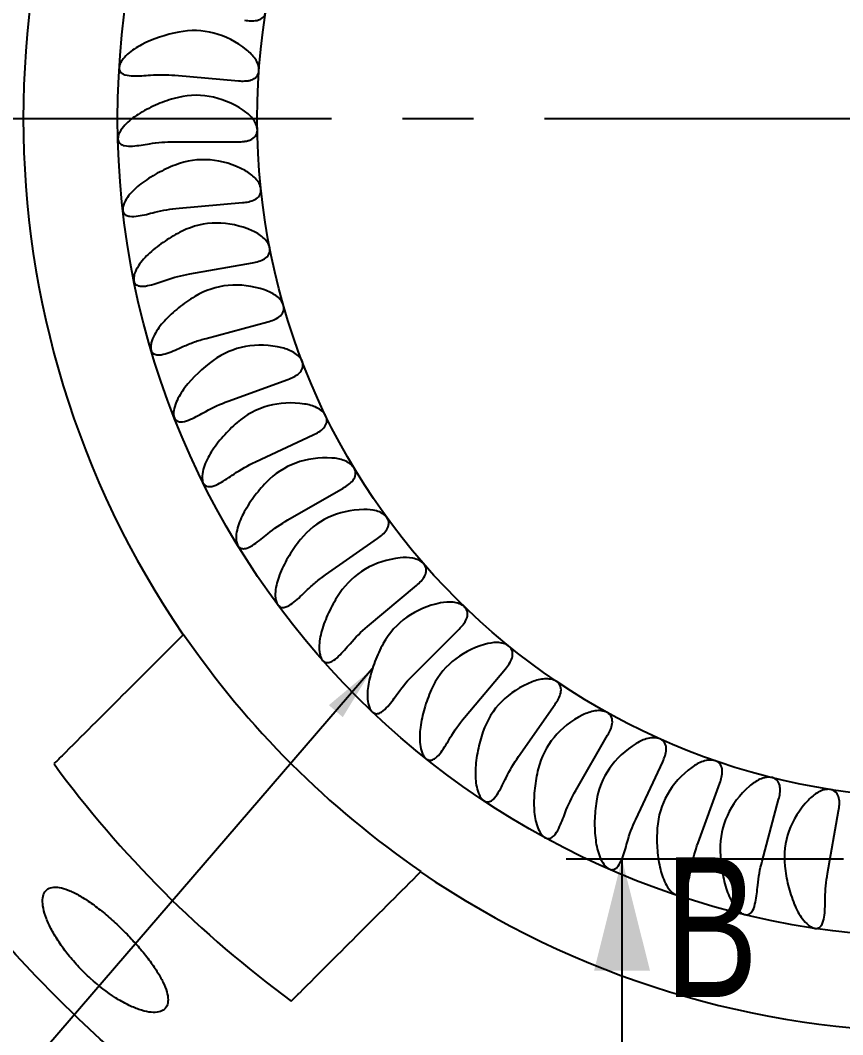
# Model space of a CAD drawing. Header units: millimetres. Extents: x 8 to 3888, y -9869 to 412.
# Drawn here: x 91.13 to 120.53, y 168.97 to 205.27 of the extents above; entities that cross this region are included whole.
import ezdxf

# ---------------------------------------------------------------- set-up
doc = ezdxf.new("R2010")
doc.units = ezdxf.units.MM
doc.linetypes.add('CENTERX2', pattern=[20.32, 12.7, -2.54, 2.54, -2.54])
for name, color, linetype in [('CENTERLINE', 4, 'CENTERX2'), ('DIMENSIONS', 2, 'Continuous'), ('TEXT', 2, 'Continuous')]:
    doc.layers.add(name, color=color, linetype=linetype)
doc.layers.add('OUTLINE', color=7, linetype='Continuous', lineweight=25)
doc.styles.add('SLDTEXTSTYLE0', font='TXT', dxfattribs={"width": 0.75})
doc.dimstyles.new('SLDDIMSTYLE0', dxfattribs={"dimtxt": 3.5, "dimasz": 2, "dimexe": 0, "dimexo": 0.0625, "dimgap": 0.875, "dimtad": 1, "dimdec": 1, "dimrnd": 1e-09, "dimzin": 12, "dimdsep": 46, "dimtxsty": 'SLDTEXTSTYLE0', "dimblk1": 'NONE', "dimsah": 1, "dimcen": 0, "dimadec": 0, "dimazin": 3, "dimtfac": 1, "dimtdec": 1, "dimtmove": 0, "dimatfit": 3, "dimldrblk": 'NONE', "dimfxl": 0, "dimfrac": 2, "dimtolj": 1, "dimtzin": 12, "dimarcsym": 0})
doc.dimstyles.new('SLDDIMSTYLE1', dxfattribs={"dimtxt": 3.5, "dimasz": 2, "dimexe": 0, "dimexo": 0.0625, "dimgap": 0.875, "dimtad": 1, "dimrnd": 1e-09, "dimzin": 12, "dimdsep": 46, "dimtxsty": 'SLDTEXTSTYLE0', "dimsah": 1, "dimcen": 0.09, "dimadec": 0, "dimazin": 3, "dimtfac": 1, "dimtofl": 0, "dimtmove": 0, "dimatfit": 3, "dimfxl": 0, "dimfrac": 2, "dimtolj": 1, "dimtzin": 12, "dimarcsym": 0})
doc.dimstyles.new('SLDDIMSTYLE3', dxfattribs={"dimtxt": 0.18, "dimasz": 2, "dimexe": 0, "dimexo": 0.0625, "dimgap": 0, "dimtad": 0, "dimtih": 1, "dimtoh": 1, "dimdec": 0, "dimrnd": 1e-09, "dimzin": 0, "dimdsep": 46, "dimtxsty": 'Standard', "dimsah": 1, "dimcen": 0.09, "dimadec": 0, "dimazin": 0, "dimtfac": 2, "dimtdec": 0, "dimtofl": 0, "dimtmove": 0, "dimatfit": 3, "dimfxl": 0, "dimfrac": 2, "dimtolj": 1, "dimtzin": 0, "dimarcsym": 0})

# ---------------------------------------------------------------- blocks, each defined once
blk = doc.blocks.new('_D')
at = {"layer": 'DIMENSIONS'}
for q in [(95.068, 284.694), (131.896, 178.797)]:
    blk.add_line((115.927, 224.716), q, dxfattribs=at)
blk.add_solid([(115.927, 224.716), (115.742, 226.77), (114.797, 226.441)], dxfattribs=at)
at = {"layer": 'DIMENSIONS', "char_height": 3.5, "attachment_point": 1, "rotation": 289.1766, "style": 'SLDTEXTSTYLE0'}
for s, insert in [('%%c', (99.849, 284.676)), ('48,6', (101.574, 279.715))]:
    blk.add_mtext(s, dxfattribs=dict(at, insert=insert))
blk = doc.blocks.new('_None')
blk = doc.blocks.new('_D_1')
at = {"layer": 'DIMENSIONS'}
for q in [(78.937, 279.654), (138.563, 176.38)]:
    blk.add_line((109.26, 227.133), q, dxfattribs=at)
blk.add_solid([(109.26, 227.133), (108.693, 229.115), (107.827, 228.615)], dxfattribs=at)
at = {"layer": 'DIMENSIONS', "char_height": 3.5, "attachment_point": 1, "rotation": 300, "style": 'SLDTEXTSTYLE0'}
for s, insert in [('%%c', (83.637, 280.534)), ('58,6', (86.263, 275.986))]:
    blk.add_mtext(s, dxfattribs=dict(at, insert=insert))
blk = doc.blocks.new('_D_3')
at = {"layer": 'DIMENSIONS'}
for p, q in [((47.912, 201.757), (37.912, 201.757)), ((39.912, 148.757), (39.912, 201.757)), ((122.912, 148.757), (37.912, 148.757))]:
    blk.add_line(p, q, dxfattribs=at)
for points in [[(39.912, 201.757), (39.412, 199.757), (40.412, 199.757)], [(39.912, 148.757), (40.412, 150.757), (39.412, 150.757)]]:
    blk.add_solid(points, dxfattribs=at)
at = {"layer": 'DIMENSIONS', "insert": (35.4, 172.67), "char_height": 3.5, "attachment_point": 1, "rotation": 90, "style": 'SLDTEXTSTYLE0'}
blk.add_mtext('53', dxfattribs=at)

msp = doc.modelspace()

# ---------------------------------------------------------------- linework, layer by layer
at = {"layer": 'CENTERLINE'}
for p, q in [((48.91153, 201.75653), (198.91153, 201.75653)), ((140.8782, 175.26131), (110.64445, 175.26131))]:
    msp.add_line(p, q, dxfattribs=at)
at = {"layer": 'CENTERLINE', "linetype": 'Continuous'}
msp.add_line((112.64445, 167.26131), (112.64445, 175.26131), dxfattribs=at)
at = {"layer": 'CENTERLINE'}
msp.add_solid([(112.64445, 175.26131), (111.64445, 171.26131), (113.64445, 171.26131)], dxfattribs=at)
at = {"layer": 'OUTLINE'}
for p, q in [((96.66033, 203.30616), (98.93096, 203.1075)), ((96.62897, 200.92516), (98.90827, 200.92516)), ((96.80525, 198.55049), (99.07588, 198.74915)), ((97.18782, 196.20023), (99.43249, 196.59602)), ((97.77378, 193.89225), (99.97541, 194.48217)), ((98.55866, 191.64412), (100.7005, 192.42368)), ((99.53649, 189.47295), (101.60224, 190.43622)), ((100.69983, 187.39527), (102.67376, 188.53492)), ((102.03982, 185.42688), (103.90691, 186.73424)), ((103.54627, 183.58278), (105.29232, 185.04788)), ((105.20772, 181.87699), (106.81942, 183.48869)), ((107.01151, 180.32249), (108.47661, 182.06853)), ((108.94392, 178.93112), (110.25127, 180.79821)), ((110.99024, 177.71346), (112.12989, 179.68739)), ((113.1349, 176.67879), (114.09817, 178.74454)), ((115.36158, 175.83497), (116.14114, 177.97681)), ((117.65333, 175.18843), (118.24325, 177.39007)), ((119.9927, 174.74409), (120.3885, 176.98877))]:
    msp.add_line(p, q, dxfattribs=at)
for radius in [44.5, 29.30238, 24.30871]:
    msp.add_circle((123.91153, 201.75653), radius, dxfattribs=at)
for radius, start, end in [(32.675, 145.581072, 214.418928), (32.65625, 214.412783, 235.587217), (39.11946, 216.177359, 233.822641), (32.675, 235.581072, 304.418928)]:
    msp.add_arc((123.91153, 201.75653), radius, start, end, dxfattribs=at)
for centre, major_axis in [((97.10272, 199.32906), (-0.48686, -5.56489)), ((97.41631, 197.00176), (0, -5.58614)), ((97.93154, 194.71064), (0.48686, -5.56489)), ((98.64449, 192.47315), (0.97002, -5.50128)), ((99.54974, 190.30631), (1.4458, -5.3958)), ((100.64039, 188.22661), (1.91057, -5.24926)), ((101.90816, 186.24988), (2.36081, -5.06277)), ((103.34338, 184.39117), (2.79307, -4.83774)), ((104.93514, 182.66462), (3.20408, -4.5759)), ((106.67132, 181.08337), (3.5907, -4.27923)), ((108.53871, 179.65945), (3.95, -3.95)), ((110.5231, 178.40371), (4.27923, -3.5907)), ((112.60938, 177.32569), (4.5759, -3.20408)), ((114.78167, 176.43361), (4.83774, -2.79307)), ((117.02345, 175.73425), (5.06277, -2.36081)), ((119.31765, 175.23294), (5.24926, -1.91057)), ((121.64682, 174.93349), (5.3958, -1.4458)), ((123.99322, 174.83818), (5.50128, -0.97002))]:
    msp.add_ellipse(centre, major_axis=major_axis, ratio=0.70710678, start_param=2.70188696, end_param=3.34309157, dxfattribs=at)
for points, knots in [([(99.14376, 205.27956), (99.21805, 205.26646), (99.29288, 205.25649), (99.44485, 205.24973), (99.52228, 205.25293), (99.6711, 205.28675), (99.74309, 205.31853), (99.85436, 205.42246), (99.89054, 205.4946), (99.91682, 205.64454), (99.90962, 205.72229), (99.87284, 205.8691), (99.8428, 205.94022), (99.73431, 206.13889), (99.63554, 206.25716), (99.52679, 206.36085)], [0, 0, 0, 0, 0.125, 0.125, 0.25, 0.25, 0.375, 0.375, 0.5, 0.5, 0.625, 0.625, 0.75, 0.75, 1, 1, 1, 1]), ([(95.46733, 204.39672), (95.28735, 204.30355), (95.11345, 204.19197), (94.88813, 203.98686), (94.8184, 203.91241), (94.73206, 203.78201), (94.70701, 203.73639), (94.67105, 203.63683), (94.66066, 203.58315), (94.67471, 203.47846), (94.70169, 203.43046), (94.77832, 203.36276), (94.82487, 203.34139), (94.9679, 203.29564), (95.06837, 203.28778), (95.37179, 203.27931), (95.57502, 203.29697), (95.78032, 203.31219)], [0, 0, 0, 0, 0.25, 0.25, 0.375, 0.375, 0.4375, 0.4375, 0.5, 0.5, 0.5625, 0.5625, 0.625, 0.625, 0.75, 0.75, 1, 1, 1, 1]), ([(98.93096, 203.1075), (99.00619, 203.10092), (99.08176, 203.09749), (99.19617, 203.10244), (99.23448, 203.1058), (99.31167, 203.11781), (99.35108, 203.12677), (99.45942, 203.16243), (99.52755, 203.2006), (99.62847, 203.31538), (99.65688, 203.38946), (99.669, 203.5414), (99.65481, 203.61757), (99.60466, 203.761), (99.56926, 203.8275), (99.44292, 204.01685), (99.33633, 204.12371), (99.21829, 204.21806)], [0, 0, 0, 0, 0.125, 0.125, 0.1875, 0.1875, 0.25, 0.25, 0.375, 0.375, 0.5, 0.5, 0.625, 0.625, 0.75, 0.75, 1, 1, 1, 1]), ([(96.62576, 202.47488), (96.39819, 202.40914), (96.1744, 202.32866), (95.74717, 202.14038), (95.54184, 202.03209), (95.34546, 201.9076)], [0, 0, 0, 0, 0.5, 0.5, 1, 1, 1, 1]), ([(95.34546, 201.9076), (95.17328, 201.79846), (95.00997, 201.67222), (94.80285, 201.44721), (94.73908, 201.36529), (94.66573, 201.22927), (94.64463, 201.1809), (94.61818, 201.07917), (94.61279, 201.02479), (94.63672, 200.92202), (94.66851, 200.87674), (94.75018, 200.81719), (94.79846, 200.79997), (94.94448, 200.76721), (95.0458, 200.76816), (95.34629, 200.78606), (95.54914, 200.82151), (95.75178, 200.85447)], [0, 0, 0, 0, 0.25, 0.25, 0.375, 0.375, 0.4375, 0.4375, 0.5, 0.5, 0.5625, 0.5625, 0.625, 0.625, 0.75, 0.75, 1, 1, 1, 1]), ([(98.90827, 200.92516), (98.98382, 200.92516), (99.05942, 200.92834), (99.17298, 200.94325), (99.21086, 200.94993), (99.28671, 200.96864), (99.32556, 200.98112), (99.43036, 201.02619), (99.49489, 201.07031), (99.58506, 201.19324), (99.60692, 201.26975), (99.60562, 201.42201), (99.58485, 201.49659), (99.5223, 201.63517), (99.48122, 201.69827), (99.33903, 201.87562), (99.22335, 201.97295), (99.09772, 202.05653)], [0, 0, 0, 0, 0.125, 0.125, 0.1875, 0.1875, 0.25, 0.25, 0.375, 0.375, 0.5, 0.5, 0.625, 0.625, 0.75, 0.75, 1, 1, 1, 1]), ([(96.66698, 200.09404), (96.44766, 200.00935), (96.23463, 199.91134), (95.82248, 199.6853), (95.62414, 199.55721), (95.441, 199.41733)], [0, 0, 0, 0, 0.5, 0.5, 1, 1, 1, 1]), ([(99.07588, 198.74915), (99.15076, 198.7557), (99.22523, 198.76539), (99.37254, 198.79777), (99.44645, 198.82066), (99.58171, 198.89141), (99.64344, 198.94056), (99.72484, 199.06973), (99.74145, 199.14862), (99.72846, 199.30071), (99.70146, 199.37406), (99.62803, 199.50658), (99.5806, 199.56763), (99.4242, 199.73185), (99.29811, 199.82059), (99.16599, 199.89273)], [0, 0, 0, 0, 0.125, 0.125, 0.25, 0.25, 0.375, 0.375, 0.5, 0.5, 0.625, 0.625, 0.75, 0.75, 1, 1, 1, 1]), ([(95.441, 199.41733), (95.27796, 199.29281), (95.12646, 199.1527), (94.94013, 198.91072), (94.88389, 198.82375), (94.82271, 198.68162), (94.80614, 198.63228), (94.78864, 198.52828), (94.78809, 198.47388), (94.82084, 198.37379), (94.85619, 198.33148), (94.94386, 198.27875), (94.99328, 198.2661), (95.14141, 198.24637), (95.24226, 198.25613), (95.54131, 198.30047), (95.73807, 198.353), (95.93755, 198.40362)], [0, 0, 0, 0, 0.25, 0.25, 0.375, 0.375, 0.4375, 0.4375, 0.5, 0.5, 0.5625, 0.5625, 0.625, 0.625, 0.75, 0.75, 1, 1, 1, 1]), ([(96.91555, 197.72585), (96.70461, 197.62245), (96.50076, 197.50619), (96.109, 197.24443), (95.92335, 197.10006), (95.75321, 196.94486)], [0, 0, 0, 0, 0.5, 0.5, 1, 1, 1, 1]), ([(99.43249, 196.59602), (99.50734, 196.60922), (99.58211, 196.62576), (99.72661, 196.67136), (99.79767, 196.70066), (99.92564, 196.78322), (99.98233, 196.83728), (100.05193, 196.97474), (100.06078, 197.05317), (100.03396, 197.20405), (100.00063, 197.27425), (99.91549, 197.39997), (99.86384, 197.45556), (99.69231, 197.60655), (99.56154, 197.6823), (99.4226, 197.7431)], [0, 0, 0, 0, 0.125, 0.125, 0.25, 0.25, 0.375, 0.375, 0.5, 0.5, 0.625, 0.625, 0.75, 0.75, 1, 1, 1, 1]), ([(95.75321, 196.94486), (95.60277, 196.80763), (95.46383, 196.65491), (95.29906, 196.39771), (95.25052, 196.30631), (95.20157, 196.15879), (95.18941, 196.10814), (95.18085, 196.00473), (95.18472, 195.94956), (95.22562, 195.85224), (95.26434, 195.81299), (95.35524, 195.76789), (95.4058, 195.75922), (95.55517, 195.75203), (95.65536, 195.77057), (95.94844, 195.84037), (96.14187, 195.91046), (96.33623, 195.97829)], [0, 0, 0, 0, 0.25, 0.25, 0.375, 0.375, 0.4375, 0.4375, 0.5, 0.5, 0.5625, 0.5625, 0.625, 0.625, 0.75, 0.75, 1, 1, 1, 1]), ([(97.36958, 195.38833), (97.16854, 195.267), (96.97539, 195.1333), (96.60706, 194.83761), (96.43565, 194.6784), (96.27973, 194.50901)], [0, 0, 0, 0, 0.5, 0.5, 1, 1, 1, 1]), ([(99.97541, 194.48217), (100.04866, 194.5018), (100.12142, 194.52466), (100.26219, 194.583), (100.33067, 194.61866), (100.45012, 194.71149), (100.50208, 194.77043), (100.55937, 194.91304), (100.56147, 194.9923), (100.52161, 195.14028), (100.48229, 195.20731), (100.38652, 195.32514), (100.33021, 195.37602), (100.14618, 195.51149), (100.0093, 195.57556), (99.86558, 195.62402)], [0, 0, 0, 0, 0.125, 0.125, 0.25, 0.25, 0.375, 0.375, 0.5, 0.5, 0.625, 0.625, 0.75, 0.75, 1, 1, 1, 1]), ([(96.27973, 194.50901), (96.14234, 194.35976), (96.01722, 194.19555), (95.87571, 193.92592), (95.83517, 193.83029), (95.79922, 193.68062), (95.79122, 193.62947), (95.79125, 193.52377), (95.79961, 193.46997), (95.84804, 193.37615), (95.88967, 193.33982), (95.98485, 193.30192), (96.03576, 193.29765), (96.18554, 193.30323), (96.28393, 193.33046), (96.57075, 193.4258), (96.7561, 193.51199), (96.94477, 193.59693)], [0, 0, 0, 0, 0.25, 0.25, 0.375, 0.375, 0.4375, 0.4375, 0.5, 0.5, 0.5625, 0.5625, 0.625, 0.625, 0.75, 0.75, 1, 1, 1, 1]), ([(96.94477, 193.59693), (97.07796, 193.6569), (97.21554, 193.71226), (97.49224, 193.81076), (97.63221, 193.85431), (97.77378, 193.89225)], [0, 0, 0, 0, 0.5, 0.5, 1, 1, 1, 1]), ([(100.7005, 192.42368), (100.84258, 192.4754), (100.98483, 192.53777), (101.1524, 192.69223), (101.1998, 192.75679), (101.24429, 192.90168), (101.23985, 192.98251), (101.18786, 193.1257), (101.14277, 193.18954), (101.0375, 193.29847), (100.97589, 193.34511), (100.7825, 193.46307), (100.6377, 193.51617), (100.49157, 193.55162)], [0, 0, 0, 0, 0.25, 0.25, 0.375, 0.375, 0.5, 0.5, 0.625, 0.625, 0.75, 0.75, 1, 1, 1, 1]), ([(97.01654, 192.12832), (96.89109, 191.9656), (96.78187, 191.7928), (96.6637, 191.50901), (96.63198, 191.41031), (96.60978, 191.25798), (96.60654, 191.20672), (96.61625, 191.10213), (96.62991, 191.04858), (96.68696, 190.96052), (96.73225, 190.92846), (96.82941, 190.90012), (96.8806, 190.90035), (97.02986, 190.91949), (97.12394, 190.95481), (97.40104, 191.07471), (97.5794, 191.1774), (97.75854, 191.27767)], [0, 0, 0, 0, 0.25, 0.25, 0.375, 0.375, 0.4375, 0.4375, 0.5, 0.5, 0.5625, 0.5625, 0.625, 0.625, 0.75, 0.75, 1, 1, 1, 1]), ([(101.60224, 190.43622), (101.67105, 190.46831), (101.73873, 190.5035), (101.86621, 190.58469), (101.92726, 190.63126), (102.02975, 190.74413), (102.07054, 190.81103), (102.10246, 190.9608), (102.09092, 191.0398), (102.02637, 191.17839), (101.97608, 191.23779), (101.8608, 191.33776), (101.79673, 191.37793), (101.59208, 191.47941), (101.44574, 191.51888), (101.29579, 191.54166)], [0, 0, 0, 0, 0.125, 0.125, 0.25, 0.25, 0.375, 0.375, 0.5, 0.5, 0.625, 0.625, 0.75, 0.75, 1, 1, 1, 1]), ([(98.87864, 190.87612), (98.70174, 190.72173), (98.53342, 190.55516), (98.22232, 190.20007), (98.08219, 190.01483), (97.95803, 189.82091)], [0, 0, 0, 0, 0.5, 0.5, 1, 1, 1, 1]), ([(97.95803, 189.82091), (97.84825, 189.64944), (97.7535, 189.46581), (97.66095, 189.17475), (97.63773, 189.07354), (97.62866, 188.91926), (97.62995, 188.8667), (97.6488, 188.76345), (97.6664, 188.71246), (97.7316, 188.62855), (97.77912, 188.60091), (97.87879, 188.58102), (97.92976, 188.58581), (98.07579, 188.6176), (98.1678, 188.66148), (98.43279, 188.8048), (98.6009, 188.92215), (98.77136, 189.03816)], [0, 0, 0, 0, 0.25, 0.25, 0.375, 0.375, 0.4375, 0.4375, 0.5, 0.5, 0.5625, 0.5625, 0.625, 0.625, 0.75, 0.75, 1, 1, 1, 1]), ([(102.67376, 188.53492), (102.73951, 188.57288), (102.8039, 188.61386), (102.92385, 188.70587), (102.98061, 188.75761), (103.07285, 188.87898), (103.10763, 188.94919), (103.12635, 189.10108), (103.10796, 189.17884), (103.03158, 189.31124), (102.97631, 189.36603), (102.85273, 189.45559), (102.7854, 189.49), (102.57275, 189.57324), (102.42346, 189.59982), (102.27214, 189.60944)], [0, 0, 0, 0, 0.125, 0.125, 0.25, 0.25, 0.375, 0.375, 0.5, 0.5, 0.625, 0.625, 0.75, 0.75, 1, 1, 1, 1]), ([(99.92219, 188.73576), (99.75935, 188.56647), (99.60546, 188.3849), (99.32726, 188.00499), (99.2039, 187.80845), (99.09705, 187.60433)], [0, 0, 0, 0, 0.5, 0.5, 1, 1, 1, 1]), ([(103.90691, 186.73424), (103.9691, 186.77778), (104.02971, 186.82424), (104.14124, 186.92642), (104.19328, 186.98293), (104.27454, 187.11186), (104.30304, 187.18487), (104.30843, 187.33765), (104.28331, 187.41361), (104.19569, 187.53881), (104.13588, 187.58856), (104.0049, 187.66703), (103.93484, 187.69544), (103.71585, 187.75978), (103.56467, 187.77327), (103.41317, 187.76966)], [0, 0, 0, 0, 0.125, 0.125, 0.25, 0.25, 0.375, 0.375, 0.5, 0.5, 0.625, 0.625, 0.75, 0.75, 1, 1, 1, 1]), ([(99.09705, 187.60433), (99.00192, 187.42258), (98.92393, 187.23151), (98.85748, 186.93495), (98.84321, 186.83462), (98.8474, 186.67833), (98.85314, 186.62648), (98.88087, 186.52458), (98.90332, 186.47455), (98.97495, 186.39719), (99.02474, 186.37347), (99.12618, 186.36222), (99.17653, 186.37144), (99.31998, 186.41615), (99.40648, 186.4672), (99.65992, 186.63437), (99.81621, 186.76536), (99.9755, 186.89545)], [0, 0, 0, 0, 0.25, 0.25, 0.375, 0.375, 0.4375, 0.4375, 0.5, 0.5, 0.5625, 0.5625, 0.625, 0.625, 0.75, 0.75, 1, 1, 1, 1]), ([(101.14831, 186.6945), (101.00074, 186.51153), (100.86281, 186.31649), (100.61938, 185.91469), (100.51365, 185.7083), (100.42493, 185.49546)], [0, 0, 0, 0, 0.5, 0.5, 1, 1, 1, 1]), ([(105.29232, 185.04788), (105.35046, 185.09667), (105.40684, 185.14828), (105.50909, 185.25986), (105.556, 185.32072), (105.62566, 185.45621), (105.64766, 185.53146), (105.63971, 185.68391), (105.60803, 185.75753), (105.50986, 185.87457), (105.44599, 185.9189), (105.30855, 185.9857), (105.23629, 186.00788), (105.01268, 186.05285), (104.86072, 186.05313), (104.71021, 186.03634)], [0, 0, 0, 0, 0.125, 0.125, 0.25, 0.25, 0.375, 0.375, 0.5, 0.5, 0.625, 0.625, 0.75, 0.75, 1, 1, 1, 1]), ([(100.42493, 185.49546), (100.34637, 185.307), (100.2849, 185.10948), (100.24442, 184.80592), (100.23916, 184.70231), (100.25758, 184.54764), (100.26814, 184.49638), (100.30507, 184.39829), (100.33255, 184.35027), (100.41078, 184.28113), (100.46299, 184.26248), (100.56389, 184.26103), (100.6132, 184.27472), (100.75144, 184.33187), (100.83364, 184.39065), (101.06925, 184.57758), (101.21493, 184.72282), (101.36181, 184.86584)], [0, 0, 0, 0, 0.25, 0.25, 0.375, 0.375, 0.4375, 0.4375, 0.5, 0.5, 0.5625, 0.5625, 0.625, 0.625, 0.75, 0.75, 1, 1, 1, 1]), ([(101.36181, 184.86584), (101.4655, 184.9668), (101.57382, 185.06421), (101.80008, 185.25163), (101.91881, 185.34215), (102.03982, 185.42688)], [0, 0, 0, 0, 0.5, 0.5, 1, 1, 1, 1]), ([(102.54767, 184.76787), (102.41648, 184.57253), (102.29589, 184.3658), (102.08881, 183.94509), (102.00146, 183.73036), (101.93155, 183.51034)], [0, 0, 0, 0, 0.5, 0.5, 1, 1, 1, 1]), ([(106.81942, 183.48869), (106.87309, 183.54236), (106.92479, 183.59872), (107.017, 183.71891), (107.05843, 183.78365), (107.11596, 183.9247), (107.13143, 184.00154), (107.10967, 184.15404), (107.07198, 184.2234), (106.96347, 184.33167), (106.89591, 184.37008), (106.75405, 184.42426), (106.67982, 184.44018), (106.45271, 184.46549), (106.30207, 184.45254), (106.15338, 184.42265)], [0, 0, 0, 0, 0.125, 0.125, 0.25, 0.25, 0.375, 0.375, 0.5, 0.5, 0.625, 0.625, 0.75, 0.75, 1, 1, 1, 1]), ([(101.93155, 183.51034), (101.86965, 183.31558), (101.82564, 183.11347), (101.81183, 182.8073), (101.81566, 182.70358), (101.84755, 182.55116), (101.86261, 182.50094), (101.90788, 182.40675), (101.93956, 182.36114), (102.02396, 182.29906), (102.07761, 182.28527), (102.17842, 182.29294), (102.22638, 182.31103), (102.35899, 182.38023), (102.436, 182.44625), (102.65378, 182.6526), (102.7857, 182.80928), (102.91974, 182.96478)], [0, 0, 0, 0, 0.25, 0.25, 0.375, 0.375, 0.4375, 0.4375, 0.5, 0.5, 0.5625, 0.5625, 0.625, 0.625, 0.75, 0.75, 1, 1, 1, 1]), ([(104.10963, 182.97053), (103.99503, 182.76283), (103.89401, 182.54831), (103.72506, 182.11322), (103.65636, 181.89133), (103.60545, 181.6641)], [0, 0, 0, 0, 0.5, 0.5, 1, 1, 1, 1]), ([(108.47661, 182.06853), (108.52538, 182.12665), (108.572, 182.18733), (108.65343, 182.31519), (108.68904, 182.38331), (108.73403, 182.52881), (108.74273, 182.60669), (108.70774, 182.75669), (108.6641, 182.82253), (108.54659, 182.92088), (108.47593, 182.95325), (108.32988, 182.99485), (108.25459, 183.00424), (108.0261, 183.00965), (107.87725, 182.98363), (107.7317, 182.94089)], [0, 0, 0, 0, 0.125, 0.125, 0.25, 0.25, 0.375, 0.375, 0.5, 0.5, 0.625, 0.625, 0.75, 0.75, 1, 1, 1, 1]), ([(103.60545, 181.6641), (103.56077, 181.46471), (103.5346, 181.26056), (103.54738, 180.95405), (103.56019, 180.85172), (103.60438, 180.70404), (103.6237, 180.65487), (103.67647, 180.56479), (103.711, 180.52231), (103.80089, 180.46608), (103.85468, 180.45647), (103.95522, 180.47194), (104.00143, 180.49387), (104.12775, 180.57373), (104.1992, 180.64643), (104.39922, 180.87179), (104.51689, 181.03935), (104.63743, 181.20673)], [0, 0, 0, 0, 0.25, 0.25, 0.375, 0.375, 0.4375, 0.4375, 0.5, 0.5, 0.5625, 0.5625, 0.625, 0.625, 0.75, 0.75, 1, 1, 1, 1]), ([(110.25127, 180.79821), (110.29477, 180.86033), (110.33593, 180.92486), (110.40595, 181.05941), (110.43548, 181.13039), (110.4676, 181.27924), (110.46945, 181.3576), (110.42154, 181.50387), (110.37228, 181.56573), (110.24666, 181.65343), (110.17344, 181.67952), (110.0243, 181.70822), (109.94853, 181.711), (109.72038, 181.69647), (109.57447, 181.6576), (109.43316, 181.60232)], [0, 0, 0, 0, 0.125, 0.125, 0.25, 0.25, 0.375, 0.375, 0.5, 0.5, 0.625, 0.625, 0.75, 0.75, 1, 1, 1, 1]), ([(105.82229, 181.31617), (105.72626, 181.09935), (105.64426, 180.87667), (105.51387, 180.42848), (105.46479, 180.20148), (105.43389, 179.97076)], [0, 0, 0, 0, 0.5, 0.5, 1, 1, 1, 1]), ([(112.12989, 179.68739), (112.16769, 179.75287), (112.20275, 179.82014), (112.26029, 179.95855), (112.28332, 180.0298), (112.3035, 180.18151), (112.29872, 180.26109), (112.24051, 180.40128), (112.18524, 180.46099), (112.05368, 180.53783), (111.978, 180.55806), (111.82672, 180.57418), (111.7496, 180.57036), (111.52516, 180.53653), (111.37983, 180.48406), (111.24481, 180.41714)], [0, 0, 0, 0, 0.125, 0.125, 0.25, 0.25, 0.375, 0.375, 0.5, 0.5, 0.625, 0.625, 0.75, 0.75, 1, 1, 1, 1]), ([(105.43389, 179.97076), (105.40682, 179.76869), (105.39857, 179.56284), (105.43769, 179.25971), (105.45928, 179.15853), (105.51638, 179.01448), (105.53976, 178.96756), (105.59941, 178.88309), (105.63707, 178.84368), (105.73165, 178.79463), (105.78604, 178.78937), (105.88527, 178.81314), (105.92946, 178.83893), (106.04867, 178.92941), (106.11361, 179.00813), (106.29356, 179.25037), (106.39611, 179.42749), (106.50181, 179.60508)], [0, 0, 0, 0, 0.25, 0.25, 0.375, 0.375, 0.4375, 0.4375, 0.5, 0.5, 0.5625, 0.5625, 0.625, 0.625, 0.75, 0.75, 1, 1, 1, 1]), ([(107.67262, 179.81737), (107.5963, 179.59431), (107.53458, 179.36822), (107.44313, 178.909), (107.41356, 178.67401), (107.40296, 178.44323)], [0, 0, 0, 0, 0.5, 0.5, 1, 1, 1, 1]), ([(114.09817, 178.74454), (114.13027, 178.81336), (114.15941, 178.88348), (114.20531, 179.02913), (114.22198, 179.10396), (114.22765, 179.25651), (114.2155, 179.33417), (114.14354, 179.46854), (114.08343, 179.52179), (113.94499, 179.58594), (113.86847, 179.59898), (113.71582, 179.60128), (113.64105, 179.59079), (113.41973, 179.53702), (113.28199, 179.47308), (113.15287, 179.39437)], [0, 0, 0, 0, 0.125, 0.125, 0.25, 0.25, 0.375, 0.375, 0.5, 0.5, 0.625, 0.625, 0.75, 0.75, 1, 1, 1, 1]), ([(116.14114, 177.97681), (116.16713, 178.04822), (116.19013, 178.12093), (116.22306, 178.26972), (116.23315, 178.34547), (116.22553, 178.49803), (116.20669, 178.57434), (116.12318, 178.7021), (116.05879, 178.74979), (115.91521, 178.80167), (115.83778, 178.80798), (115.68569, 178.79698), (115.6121, 178.78004), (115.39608, 178.70711), (115.26469, 178.63154), (115.1428, 178.54178)], [0, 0, 0, 0, 0.125, 0.125, 0.25, 0.25, 0.375, 0.375, 0.5, 0.5, 0.625, 0.625, 0.75, 0.75, 1, 1, 1, 1]), ([(107.40296, 178.44323), (107.39353, 178.2379), (107.40361, 178.03164), (107.46906, 177.73406), (107.49915, 177.63584), (107.56906, 177.49675), (107.59624, 177.4523), (107.66477, 177.37194), (107.70613, 177.3365), (107.80433, 177.29725), (107.85894, 177.29729), (107.95564, 177.33056), (107.9971, 177.36028), (108.10759, 177.46127), (108.16465, 177.54445), (108.32314, 177.8024), (108.40934, 177.98688), (108.49868, 178.17202)], [0, 0, 0, 0, 0.25, 0.25, 0.375, 0.375, 0.4375, 0.4375, 0.5, 0.5, 0.5625, 0.5625, 0.625, 0.625, 0.75, 0.75, 1, 1, 1, 1]), ([(109.64654, 178.48554), (109.59016, 178.2575), (109.54818, 178.02659), (109.49687, 177.55816), (109.48814, 177.32322), (109.49767, 177.09313)], [0, 0, 0, 0, 0.5, 0.5, 1, 1, 1, 1]), ([(118.24325, 177.39007), (118.26291, 177.46344), (118.27953, 177.53823), (118.29928, 177.68861), (118.30274, 177.7654), (118.28197, 177.91623), (118.25688, 177.99049), (118.1618, 178.11149), (118.09434, 178.15274), (117.94631, 178.19214), (117.8686, 178.1916), (117.71865, 178.16755), (117.64652, 178.14425), (117.43711, 178.05256), (117.31333, 177.96614), (117.19946, 177.86588)], [0, 0, 0, 0, 0.125, 0.125, 0.25, 0.25, 0.375, 0.375, 0.5, 0.5, 0.625, 0.625, 0.75, 0.75, 1, 1, 1, 1]), ([(120.3885, 176.98877), (120.4016, 177.06305), (120.41157, 177.13789), (120.41833, 177.28985), (120.41513, 177.36729), (120.38131, 177.5161), (120.34954, 177.5881), (120.24561, 177.69936), (120.17347, 177.73554), (120.02353, 177.76183), (119.94577, 177.75462), (119.79896, 177.71784), (119.72784, 177.6878), (119.52917, 177.57932), (119.4109, 177.48055), (119.30721, 177.37179)], [0, 0, 0, 0, 0.125, 0.125, 0.25, 0.25, 0.375, 0.375, 0.5, 0.5, 0.625, 0.625, 0.75, 0.75, 1, 1, 1, 1]), ([(111.72902, 177.33082), (111.69252, 177.09738), (111.67075, 176.85954), (111.66088, 176.39235), (111.67232, 176.1607), (111.70207, 175.93073)], [0, 0, 0, 0, 0.5, 0.5, 1, 1, 1, 1]), ([(109.49767, 177.09313), (109.50611, 176.8892), (109.53376, 176.6848), (109.62522, 176.39262), (109.66423, 176.29656), (109.74554, 176.16488), (109.77692, 176.12244), (109.85189, 176.04873), (109.8963, 176.01699), (109.99713, 175.98655), (110.05228, 175.99152), (110.14458, 176.03256), (110.18359, 176.06576), (110.28501, 176.17599), (110.33468, 176.264), (110.46943, 176.53324), (110.54014, 176.72661), (110.61286, 176.91844)], [0, 0, 0, 0, 0.25, 0.25, 0.375, 0.375, 0.4375, 0.4375, 0.5, 0.5, 0.5625, 0.5625, 0.625, 0.625, 0.75, 0.75, 1, 1, 1, 1]), ([(113.90422, 176.36199), (113.88824, 176.1268), (113.88713, 175.89243), (113.91766, 175.42517), (113.94991, 175.19052), (113.9994, 174.96488)], [0, 0, 0, 0, 0.5, 0.5, 1, 1, 1, 1]), ([(111.70207, 175.93073), (111.72845, 175.72683), (111.77305, 175.52969), (111.88828, 175.24805), (111.93545, 175.15504), (112.02791, 175.02997), (112.06281, 174.9902), (112.14343, 174.92287), (112.19064, 174.89447), (112.29384, 174.87184), (112.34856, 174.88099), (112.43753, 174.92935), (112.47374, 174.96577), (112.56563, 175.08428), (112.60766, 175.17655), (112.71874, 175.45689), (112.77241, 175.65607), (112.82825, 175.85391)], [0, 0, 0, 0, 0.25, 0.25, 0.375, 0.375, 0.4375, 0.4375, 0.5, 0.5, 0.5625, 0.5625, 0.625, 0.625, 0.75, 0.75, 1, 1, 1, 1]), ([(116.15558, 175.58643), (116.16017, 175.34993), (116.1796, 175.11624), (116.25063, 174.65441), (116.30297, 174.42411), (116.37216, 174.20293)], [0, 0, 0, 0, 0.5, 0.5, 1, 1, 1, 1]), ([(113.9994, 174.96488), (114.04341, 174.76422), (114.10498, 174.5716), (114.24477, 174.30037), (114.29994, 174.21185), (114.40302, 174.09543), (114.44124, 174.05892), (114.52762, 173.99893), (114.57718, 173.9749), (114.68176, 173.96167), (114.73546, 173.97571), (114.8197, 174.03178), (114.85252, 174.0712), (114.93371, 174.1975), (114.96735, 174.29273), (115.05357, 174.58178), (115.08964, 174.78472), (115.12799, 174.9865)], [0, 0, 0, 0, 0.25, 0.25, 0.375, 0.375, 0.4375, 0.4375, 0.5, 0.5, 0.5625, 0.5625, 0.625, 0.625, 0.75, 0.75, 1, 1, 1, 1]), ([(118.46597, 175.01004), (118.49103, 174.77604), (118.53059, 174.545), (118.64202, 174.08923), (118.71452, 173.86398), (118.80231, 173.65068)], [0, 0, 0, 0, 0.5, 0.5, 1, 1, 1, 1]), ([(94.53375, 170.29678), (94.68307, 170.20191), (94.82768, 170.11992), (95.10744, 169.98022), (95.24398, 169.92208), (95.49885, 169.83381), (95.6169, 169.80348), (95.83396, 169.76976), (95.93327, 169.76671), (96.10363, 169.78806), (96.17594, 169.81212), (96.294, 169.88746), (96.33863, 169.93841), (96.39753, 170.06347), (96.4123, 170.13848), (96.4111, 170.31108), (96.39537, 170.40695), (96.33482, 170.61768), (96.28921, 170.73394), (96.17193, 170.97783), (96.10043, 171.10581), (95.93204, 171.37442), (95.83499, 171.51494), (95.62405, 171.79709), (95.50928, 171.9402), (95.26073, 172.23107), (95.13069, 172.37444), (94.86095, 172.65596), (94.7195, 172.79578), (94.43392, 173.06284), (94.29066, 173.18945), (94.003, 173.42876), (93.85763, 173.54201), (93.57754, 173.7444), (93.44136, 173.83484), (93.17641, 173.99328), (93.04948, 174.05998), (92.81299, 174.16482), (92.70165, 174.2038), (92.49709, 174.252), (92.40582, 174.26093), (92.24434, 174.24894), (92.1736, 174.22749), (92.0588, 174.15524), (92.01416, 174.10478), (91.95052, 173.97515), (91.93193, 173.8956), (91.92265, 173.71452), (91.9315, 173.61234), (91.97757, 173.38423), (92.01423, 173.26143), (92.11363, 173.00138), (92.17727, 172.86232), (92.32889, 172.57631), (92.41604, 172.43047), (92.61318, 172.13365), (92.72427, 171.98148), (92.96093, 171.68482), (93.08727, 171.53894), (93.35644, 171.25235), (93.49794, 171.1133), (93.92945, 170.72149), (94.23512, 170.48653), (94.53375, 170.29678)], [0, 0, 0, 0, 0.03125, 0.03125, 0.0625, 0.0625, 0.09375, 0.09375, 0.125, 0.125, 0.15625, 0.15625, 0.1875, 0.1875, 0.21875, 0.21875, 0.25, 0.25, 0.28125, 0.28125, 0.3125, 0.3125, 0.34375, 0.34375, 0.375, 0.375, 0.40625, 0.40625, 0.4375, 0.4375, 0.46875, 0.46875, 0.5, 0.5, 0.53125, 0.53125, 0.5625, 0.5625, 0.59375, 0.59375, 0.625, 0.625, 0.65625, 0.65625, 0.6875, 0.6875, 0.71875, 0.71875, 0.75, 0.75, 0.78125, 0.78125, 0.8125, 0.8125, 0.84375, 0.84375, 0.875, 0.875, 0.90625, 0.90625, 0.9375, 0.9375, 1, 1, 1, 1]), ([(116.37216, 174.20293), (116.40233, 174.10649), (116.43712, 174.01184), (116.51842, 173.82672), (116.56536, 173.73536), (116.67386, 173.56325), (116.73459, 173.48225), (116.84594, 173.37547), (116.88715, 173.34193), (116.97815, 173.28864), (117.02936, 173.26828), (117.13519, 173.26223), (117.18808, 173.27983), (117.26839, 173.34214), (117.29814, 173.38423), (117.36895, 173.51709), (117.39443, 173.61535), (117.45561, 173.91169), (117.47388, 174.11775), (117.49457, 174.32283)], [0, 0, 0, 0, 0.125, 0.125, 0.25, 0.25, 0.375, 0.375, 0.4375, 0.4375, 0.5, 0.5, 0.5625, 0.5625, 0.625, 0.625, 0.75, 0.75, 1, 1, 1, 1]), ([(118.80231, 173.65068), (118.87951, 173.46311), (118.97348, 173.28319), (119.15972, 173.03836), (119.22793, 172.96236), (119.34992, 172.86512), (119.39328, 172.83612), (119.48824, 172.79184), (119.54164, 172.7764), (119.64652, 172.78072), (119.6974, 172.80335), (119.77126, 172.87287), (119.79696, 172.91742), (119.85532, 173.05567), (119.87212, 173.15586), (119.90698, 173.45566), (119.90726, 173.66216), (119.91, 173.86795)], [0, 0, 0, 0, 0.25, 0.25, 0.375, 0.375, 0.4375, 0.4375, 0.5, 0.5, 0.5625, 0.5625, 0.625, 0.625, 0.75, 0.75, 1, 1, 1, 1])]:
    msp.add_open_spline(points, degree=3, knots=knots, dxfattribs=at)
for points in [[(96.7922, 204.85026), (96.33144, 204.75976), (95.87621, 204.6084), (95.46733, 204.39672)], [(95.78032, 203.31219), (96.07092, 203.33373), (96.36422, 203.33206), (96.66033, 203.30616)], [(95.75178, 200.85447), (96.0405, 200.90143), (96.33287, 200.92516), (96.62897, 200.92516)], [(95.93755, 198.40362), (96.22216, 198.47584), (96.51139, 198.52479), (96.80525, 198.55049)], [(96.33623, 195.97829), (96.61391, 196.07519), (96.89841, 196.1492), (97.18782, 196.20023)], [(98.0256, 193.09928), (97.64628, 192.82254), (97.29765, 192.49297), (97.01654, 192.12832)], [(97.75854, 191.27767), (98.01219, 191.41965), (98.28344, 191.54394), (98.55866, 191.64412)], [(98.77136, 189.03816), (99.01089, 189.20119), (99.27077, 189.34904), (99.53649, 189.47295)], [(99.9755, 186.89545), (100.19959, 187.07846), (100.44519, 187.24825), (100.69983, 187.39527)], [(102.91974, 182.96478), (103.10915, 183.1845), (103.31841, 183.39158), (103.54627, 183.58278)], [(92.62117, 178.95146), (94.06611, 180.3964), (95.51134, 181.84162), (96.95704, 183.28733)], [(96.97053, 183.30082), (96.96602, 183.29631), (96.96153, 183.29182), (96.95704, 183.28733)], [(104.63743, 181.20673), (104.80759, 181.443), (104.99736, 181.66663), (105.20772, 181.87698)], [(106.50181, 179.60508), (106.65127, 179.85619), (106.82099, 180.09544), (107.01151, 180.32249)], [(92.62117, 178.95146), (92.51976, 178.85004), (92.42427, 178.75456), (92.33455, 178.66483)], [(108.49868, 178.17202), (108.62613, 178.4361), (108.77449, 178.68916), (108.94392, 178.93112)], [(110.61286, 176.91844), (110.7171, 177.19342), (110.84297, 177.45839), (110.99024, 177.71346)], [(112.82825, 175.85391), (112.90826, 176.1374), (113.01063, 176.4123), (113.1349, 176.67879)], [(115.12799, 174.9865), (115.18292, 175.27553), (115.26089, 175.55833), (115.36158, 175.83497)], [(117.49457, 174.32283), (117.52362, 174.61073), (117.57652, 174.90179), (117.65333, 175.18843)], [(105.44233, 174.80205), (103.99659, 173.35631), (102.55137, 171.91109), (101.10646, 170.46618)], [(105.44233, 174.80205), (105.44681, 174.80653), (105.45131, 174.81103), (105.45581, 174.81554)], [(119.91, 173.86795), (119.91385, 174.15822), (119.94089, 174.45023), (119.9927, 174.74409)], [(100.81983, 170.17955), (100.90972, 170.26944), (101.00577, 170.3655), (101.10646, 170.46618)]]:
    msp.add_open_spline(points, degree=3, dxfattribs=at)

# ---------------------------------------------------------------- texts
at = {"layer": 'CENTERLINE', "insert": (114.16577, 175.32067), "char_height": 5, "attachment_point": 1, "style": 'SLDTEXTSTYLE0'}
msp.add_mtext('B', dxfattribs=at)

# ---------------------------------------------------------------- dimensions: what is measured, and where the dimension line sits
at = {"layer": 'DIMENSIONS'}
for p1, p2, picture, middle in [((131.89647, 178.7967), (115.92658, 224.71637), '_D', (97.90831, 276.52599)), ((138.56272, 176.37993), (109.26034, 227.13314), '_D_1', (83.26195, 272.16369))]:
    dim = msp.add_diameter_dim_2p(p1=p1, p2=p2, dimstyle='SLDDIMSTYLE0', dxfattribs=at)
    dim.commit()
    dim.dimension.update_dxf_attribs({"geometry": picture, "text_midpoint": middle, "dimtype": 163})
dim = msp.add_linear_dim(base=(39.91153, 201.75653), p1=(123.91153, 148.75653), p2=(48.91153, 201.75653), angle=90, dimstyle='SLDDIMSTYLE1', dxfattribs=at)
dim.commit()
dim.dimension.update_dxf_attribs({"geometry": '_D_3', "text_midpoint": (39.91153, 175.25653), "dimtype": 160})

# ---------------------------------------------------------------- leaders
at = {"layer": 'TEXT'}
msp.add_leader([(103.71606, 182.06809), (64.76831, 136.81773)], dimstyle='SLDDIMSTYLE3', dxfattribs=at)

doc.saveas('drawing.dxf')
